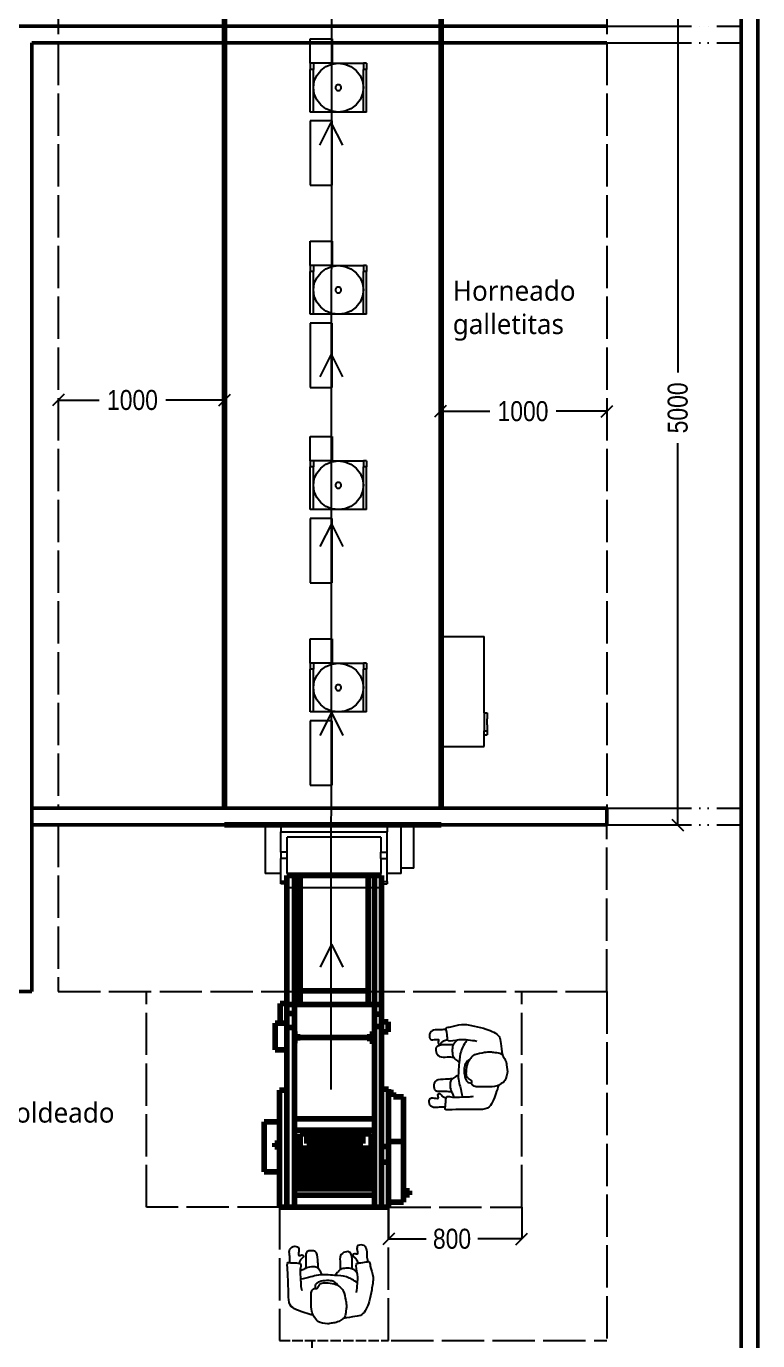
# Model space of a CAD drawing. Header units: millimetres. Extents: x 44692 to 172587, y -26854 to 14445.
# Drawn here: x 68571 to 72966, y -15975 to -8084 of the extents above; entities that cross this region are included whole.
import ezdxf

# ---------------------------------------------------------------- set-up
doc = ezdxf.new("R2010")
doc.units = ezdxf.units.MM
doc.header["$LTSCALE"] = 100
for name, pattern in [('DASHED2', [0.762, 0.635, -0.127]), ('DASHEDX2', [3.048, 2.54, -0.508]), ('DIVIDEX2', [6.604, 5.08, -0.508, 0, -0.508, 0, -0.508])]:
    doc.linetypes.add(name, pattern=pattern)
for name, color, linetype in [('Area circulacion', 50, 'DASHEDX2'), ('Area proceso', 90, 'DASHEDX2'), ('Cotas secundarias', 41, 'Continuous'), ('Flujo linea A', 4, 'Continuous'), ('Maquinas', 200, 'Continuous'), ('Personal', 171, 'Continuous'), ('Puertas', 43, 'DIVIDEX2'), ('rotulo', 211, 'Continuous')]:
    doc.layers.add(name, color=color, linetype=linetype)
doc.layers.add('Paredes', color=7, linetype='Continuous', lineweight=50)
doc.styles.add('OpenSans', font='OpenSans-Regular.ttf')
doc.styles.add('OpenSansCondensed-Light', font='OpenSansCondensed-Light.ttf')
doc.dimstyles.new('Cotas Mateo', dxfattribs={"dimtxt": 120, "dimasz": 70, "dimexe": 0.375, "dimexo": 0.125, "dimgap": 0.1, "dimtad": 1, "dimdec": 0, "dimzin": 12, "dimdsep": 46, "dimtxsty": 'OpenSansCondensed-Light', "dimblk": 'OBLIQUE', "dimcen": 2.5, "dimazin": 3, "dimtfac": 0.5, "dimtdec": 0, "dimtmove": 2, "dimatfit": 3, "dimarcsym": 0})

# ---------------------------------------------------------------- blocks, each defined once
blk = doc.blocks.new('pa17-16')
for points, knots in [([(5.5575, 2.4391), (5.5549, 2.4218), (5.5525, 2.3852), (5.5491, 2.3329), (5.5712, 2.2599), (5.5431, 2.2589), (5.5029, 2.2526), (5.4793, 2.2435), (5.4785, 2.2813), (5.4499, 2.3438), (5.4658, 2.4235), (5.4776, 2.5033), (5.5116, 2.5798), (5.5552, 2.585), (5.608, 2.5962), (5.6336, 2.6001)], [0, 0, 0, 0, 0.404899, 0.829805, 1.276298, 1.516647, 1.885942, 2.122553, 2.418487, 2.881882, 3.382407, 3.897515, 4.613825, 5.020942, 5.393355, 5.393355, 5.393355, 5.393355]), ([(5.62, 2.5537), (5.6188, 2.5427), (5.6154, 2.5253), (5.6223, 2.4901), (5.6346, 2.4293), (5.661, 2.4064), (5.685, 2.3908), (5.7322, 2.3832), (5.7723, 2.3842), (5.7881, 2.3969), (5.8018, 2.4268), (5.8146, 2.4162), (5.8324, 2.4305), (5.8382, 2.4568), (5.8318, 2.5038), (5.8344, 2.5615), (5.8137, 2.5937), (5.7944, 2.6284), (5.7307, 2.6388), (5.7037, 2.6296), (5.6679, 2.626), (5.6442, 2.6055), (5.6228, 2.5961), (5.6214, 2.5667), (5.62, 2.5537)], [0, 0, 0, 0, 0.297584, 0.631064, 1.068635, 1.39533, 1.69617, 2.097861, 2.458938, 2.716293, 3.010442, 3.199165, 3.447293, 3.731671, 4.119196, 4.541864, 4.881702, 5.22714, 5.673063, 5.989311, 6.327668, 6.644571, 6.906626, 7.259736, 7.259736, 7.259736, 7.259736]), ([(5.8196, 2.5846), (5.837, 2.5819), (5.8817, 2.5675), (5.9755, 2.5418), (5.972, 2.4609), (5.9791, 2.3926), (5.9812, 2.315), (5.9891, 2.2612), (5.9692, 2.2664), (5.9401, 2.2663), (5.9063, 2.2668), (5.9005, 2.2811), (5.909, 2.3184), (5.9007, 2.3606), (5.9019, 2.4011), (5.8964, 2.4238), (5.8933, 2.4348)], [6.682038, 6.682038, 6.682038, 6.682038, 7.076266, 7.806153, 8.304227, 8.77662, 9.284333, 9.649979, 9.844608, 10.160206, 10.472731, 10.661147, 10.998544, 11.371438, 11.724832, 12.051545, 12.051545, 12.051545, 12.051545]), ([(5.6724, 2.3994), (5.675, 2.3947), (5.6837, 2.383), (5.7041, 2.3718), (5.7348, 2.3697), (5.774, 2.3728), (5.8085, 2.3874), (5.8116, 2.4015), (5.8144, 2.4199)], [0.121052, 0.121052, 0.121052, 0.121052, 0.297289, 0.584433, 0.895396, 1.26174, 1.600834, 1.760925, 1.760925, 1.760925, 1.760925]), ([(5.5522, 2.3809), (5.573, 2.3653), (5.6222, 2.3398), (5.6924, 2.3383), (5.7952, 2.3323), (5.8376, 2.352), (5.881, 2.3613), (5.9019, 2.366)], [0, 0, 0, 0, 0.49262, 0.970296, 1.525877, 1.91054, 2.357805, 2.357805, 2.357805, 2.357805]), ([(5.5552, 2.3206), (5.5597, 2.3147), (5.5706, 2.3043), (5.5892, 2.2916), (5.6248, 2.2913), (5.6613, 2.2967), (5.6731, 2.3154), (5.6858, 2.3299), (5.6912, 2.3378)], [0, 0, 0, 0, 0.262594, 0.520609, 0.853848, 1.185107, 1.43842, 1.738028, 1.738028, 1.738028, 1.738028]), ([(5.4915, 2.2484), (5.4936, 2.2374), (5.4981, 2.215), (5.4968, 2.1806), (5.512, 2.1445), (5.5569, 2.147), (5.5634, 2.1681), (5.5498, 2.2128), (5.5753, 2.1995), (5.5912, 2.209), (5.5741, 2.2257), (5.5617, 2.2339), (5.5559, 2.2515), (5.5556, 2.26)], [0, 0, 0, 0, 0.324329, 0.654038, 0.980089, 1.31306, 1.562526, 1.890179, 2.123217, 2.319335, 2.559559, 2.78492, 3.066636, 3.066636, 3.066636, 3.066636]), ([(5.5867, 2.2952), (5.5866, 2.2877), (5.5872, 2.2667), (5.5883, 2.1873), (5.6353, 2.19), (5.6673, 2.2128), (5.6606, 2.2618), (5.6599, 2.2881), (5.6606, 2.3008)], [0.078483, 0.078483, 0.078483, 0.078483, 0.321516, 0.797556, 1.122606, 1.448668, 1.830958, 2.166281, 2.166281, 2.166281, 2.166281]), ([(5.7713, 2.3359), (5.7736, 2.3305), (5.7786, 2.3203), (5.7954, 2.2951), (5.8154, 2.2848), (5.8612, 2.2906), (5.8838, 2.3057), (5.8988, 2.3117), (5.9058, 2.3148)], [0, 0, 0, 0, 0.233477, 0.532145, 0.79329, 1.163492, 1.458071, 1.725911, 1.725911, 1.725911, 1.725911]), ([(5.7943, 2.2992), (5.7951, 2.2858), (5.7984, 2.2614), (5.8038, 2.2002), (5.8255, 2.1869), (5.8672, 2.191), (5.8755, 2.2117), (5.8718, 2.2605), (5.8715, 2.286), (5.871, 2.2978)], [0, 0, 0, 0, 0.353805, 0.775896, 1.041599, 1.377968, 1.615337, 2.001902, 2.313716, 2.313716, 2.313716, 2.313716]), ([(5.9713, 2.2652), (5.9703, 2.2553), (5.9686, 2.234), (5.9786, 2.2017), (5.9668, 2.1644), (5.9218, 2.1628), (5.9134, 2.1832), (5.9229, 2.229), (5.8988, 2.2135), (5.882, 2.2215), (5.8976, 2.2397), (5.908, 2.248), (5.912, 2.2618), (5.9127, 2.2683)], [0.038839, 0.038839, 0.038839, 0.038839, 0.324329, 0.654038, 0.980089, 1.31306, 1.562526, 1.890179, 2.123217, 2.319335, 2.559559, 2.78492, 2.989829, 2.989829, 2.989829, 2.989829])]:
    blk.add_open_spline(points, degree=3, knots=knots)
blk = doc.blocks.new('_OBLIQUE')
at = {"color": 0, "linetype": 'ByBlock'}
blk.add_line((-0.5, -0.5), (0.5, 0.5), dxfattribs=at)
blk = doc.blocks.new('*D32')
at = {"layer": 'Cotas secundarias', "color": 0, "lineweight": -2, "transparency": 16777216}
for p, q in [((68762.5, -10328.2), (68762.5, -10327.9)), ((68762.5, -10328.3), (69008.6, -10328.3)), ((69762.5, -10328.3), (69408.8, -10328.3)), ((69762.5, -10328.4), (69762.5, -10328.7))]:
    blk.add_line(p, q, dxfattribs=at)
at = {"layer": 'Defpoints', "color": 0, "transparency": 16777216}
for p in [(68762.5, -10328.3), (68762.5, -10328.3), (69762.5, -10328.3)]:
    blk.add_point(p, dxfattribs=at)
at = {"layer": 'Cotas secundarias', "color": 0, "lineweight": -2, "transparency": 16777216, "xscale": 70, "yscale": 70, "zscale": 70, "rotation": 180}
blk.add_blockref('_OBLIQUE', (68762.5, -10328.3), dxfattribs=at)
at = {"layer": 'Cotas secundarias', "color": 0, "lineweight": -2, "transparency": 16777216, "xscale": 70, "yscale": 70, "zscale": 70}
blk.add_blockref('_OBLIQUE', (69762.5, -10328.3), dxfattribs=at)
at = {"layer": 'Cotas secundarias', "color": 0, "transparency": 16777216, "insert": (69208.7, -10328.3), "char_height": 120, "attachment_point": 5, "style": 'OpenSansCondensed-Light'}
blk.add_mtext('1000', dxfattribs=at)
blk = doc.blocks.new('*D33')
at = {"layer": 'Cotas secundarias', "color": 0, "lineweight": -2, "transparency": 16777216}
for p, q in [((71058.9, -10378.4), (71058.9, -10395.8)), ((71058.9, -10395.4), (71355, -10395.4)), ((72058.9, -10395.4), (71755.2, -10395.4)), ((72058.9, -10378.4), (72058.9, -10395.8))]:
    blk.add_line(p, q, dxfattribs=at)
at = {"layer": 'Defpoints', "color": 0, "transparency": 16777216}
for p in [(71058.9, -10378.3), (72058.9, -10378.3), (72058.9, -10395.4)]:
    blk.add_point(p, dxfattribs=at)
at = {"layer": 'Cotas secundarias', "color": 0, "lineweight": -2, "transparency": 16777216, "xscale": 70, "yscale": 70, "zscale": 70, "rotation": 180}
blk.add_blockref('_OBLIQUE', (71058.9, -10395.4), dxfattribs=at)
at = {"layer": 'Cotas secundarias', "color": 0, "lineweight": -2, "transparency": 16777216, "xscale": 70, "yscale": 70, "zscale": 70}
blk.add_blockref('_OBLIQUE', (72058.9, -10395.4), dxfattribs=at)
at = {"layer": 'Cotas secundarias', "color": 0, "transparency": 16777216, "insert": (71555.1, -10395.4), "char_height": 120, "attachment_point": 5, "style": 'OpenSansCondensed-Light'}
blk.add_mtext('1000', dxfattribs=at)
blk = doc.blocks.new('*D78')
at = {"layer": 'Cotas secundarias', "color": 0, "lineweight": -2, "transparency": 16777216}
for p, q in [((71059, -7878.3), (72485.6, -7878.3)), ((72485.2, -7878.3), (72485.2, -10163.5)), ((72485.2, -12878.3), (72485.2, -10586.6)), ((71059, -12878.3), (72485.6, -12878.3))]:
    blk.add_line(p, q, dxfattribs=at)
at = {"layer": 'Defpoints', "color": 0, "transparency": 16777216}
for p in [(71058.9, -7878.3), (72485.2, -7878.3), (71058.9, -12878.3)]:
    blk.add_point(p, dxfattribs=at)
at = {"layer": 'Cotas secundarias', "color": 0, "lineweight": -2, "transparency": 16777216, "xscale": 70, "yscale": 70, "zscale": 70}
for p, rotation in [((72485.2, -7878.3), 90), ((72485.2, -12878.3), 270)]:
    blk.add_blockref('_OBLIQUE', p, dxfattribs=dict(at, rotation=rotation))
at = {"layer": 'Cotas secundarias', "color": 0, "transparency": 16777216, "insert": (72485.2, -10375), "char_height": 120, "attachment_point": 5, "rotation": 90, "style": 'OpenSansCondensed-Light'}
blk.add_mtext('5000', dxfattribs=at)
blk = doc.blocks.new('*D85')
at = {"layer": 'Cotas secundarias', "color": 0, "lineweight": -2, "transparency": 16777216}
for p, q in [((70747.6, -15174.3), (70747.6, -15363.9)), ((71547.6, -15174.3), (71547.6, -15363.9)), ((70747.6, -15363.6), (70974.3, -15363.6)), ((71547.6, -15363.6), (71283, -15363.6))]:
    blk.add_line(p, q, dxfattribs=at)
at = {"layer": 'Defpoints', "color": 0, "transparency": 16777216}
for p in [(70747.6, -15174.2), (71547.6, -15174.2), (71547.6, -15363.6)]:
    blk.add_point(p, dxfattribs=at)
at = {"layer": 'Cotas secundarias', "color": 0, "lineweight": -2, "transparency": 16777216, "xscale": 70, "yscale": 70, "zscale": 70, "rotation": 180}
blk.add_blockref('_OBLIQUE', (70747.6, -15363.6), dxfattribs=at)
at = {"layer": 'Cotas secundarias', "color": 0, "lineweight": -2, "transparency": 16777216, "xscale": 70, "yscale": 70, "zscale": 70}
blk.add_blockref('_OBLIQUE', (71547.6, -15363.6), dxfattribs=at)
at = {"layer": 'Cotas secundarias', "color": 0, "transparency": 16777216, "insert": (71128.6, -15363.6), "char_height": 120, "attachment_point": 5, "style": 'OpenSansCondensed-Light'}
blk.add_mtext('800', dxfattribs=at)

msp = doc.modelspace()

# ---------------------------------------------------------------- linework, layer by layer
msp.add_line((71062.546, -12878.309), (71058.88, -12878.309))
at = {"color": 3, "linetype": 'DASHED2'}
msp.add_line((70092.784, -15974.187), (70747.605, -15974.187), dxfattribs=at)
at = {"layer": 'Area circulacion', "color": 2}
for p in [(72058.876, -13878.309), (70762.546, -15974.187)]:
    msp.add_line(p, (72058.876, -15974.187), dxfattribs=at)
at = {"layer": 'Area proceso', "color": 3}
for p, q in [((68762.546, -7878.309), (68762.546, -12778.309)), ((72058.876, -7878.309), (72058.876, -12878.309)), ((68762.546, -12878.309), (68762.546, -13878.309)), ((72058.876, -13878.309), (72058.876, -12878.309)), ((68762.546, -13878.309), (72058.876, -13878.309)), ((69292.784, -15174.187), (69292.784, -13878.309)), ((71547.605, -15174.187), (71547.605, -13878.309)), ((70092.784, -15174.187), (69292.784, -15174.187)), ((70092.784, -15174.187), (70092.784, -15974.187)), ((70747.605, -15974.187), (70747.605, -15174.187)), ((70747.605, -15174.187), (71547.605, -15174.187))]:
    msp.add_line(p, q, dxfattribs=at)
at = {"layer": 'Area proceso'}
msp.add_line((70092.784, -15174.187), (69702.784, -15174.187), dxfattribs=at)
at = {"layer": 'Flujo linea A'}
for p, q in [((70402.326, -14466.349), (70405.969, -7883.246)), ((70401.332, -8661.438), (70332.97, -8798.162)), ((70401.332, -8661.438), (70469.694, -8798.162)), ((70402.247, -10052.362), (70333.885, -10189.086)), ((70402.247, -10052.362), (70470.609, -10189.086)), ((70403.723, -11070.585), (70335.361, -11207.309)), ((70403.723, -11070.585), (70472.085, -11207.309)), ((70403.747, -12204.507), (70335.385, -12341.231)), ((70403.747, -12204.507), (70472.109, -12341.231)), ((70404.662, -13595.431), (70336.3, -13732.156)), ((70404.662, -13595.431), (70473.024, -13732.156)), ((70289.29, -17767.838), (70289.29, -15974.187))]:
    msp.add_line(p, q, dxfattribs=at)
at = {"layer": 'Maquinas', "lineweight": 100}
for p, q in [((69762.546, -7878.309), (69762.546, -12778.309)), ((71062.546, -12778.309), (71062.546, -7878.309)), ((69762.546, -9693.623), (69762.546, -9693.623)), ((69762.546, -12878.309), (71062.546, -12878.309)), ((70136.479, -15174.187), (70136.479, -13182.523)), ((70136.479, -13182.523), (70705.257, -13182.523)), ((70182.663, -13957.288), (70182.663, -13182.523)), ((70216.578, -13957.288), (70216.578, -13182.523)), ((70624.572, -13957.288), (70624.572, -13182.523)), ((70663.484, -13957.288), (70663.484, -13182.523)), ((70705.257, -13182.523), (70705.257, -15174.187)), ((70216.578, -13875.269), (70624.572, -13875.269)), ((70096.269, -14068.185), (70096.269, -13951.318)), ((70096.269, -13951.318), (70136.479, -13951.318)), ((70136.479, -13957.288), (70705.257, -13957.288)), ((70182.663, -13957.288), (70182.663, -15174.187)), ((70663.484, -13957.288), (70663.484, -15174.187)), ((70182.663, -14011.132), (70136.479, -14011.132)), ((70705.257, -14014.176), (70663.484, -14014.176)), ((70066.752, -14228.038), (70066.752, -14068.185)), ((70066.752, -14068.185), (70096.269, -14068.185)), ((70096.269, -14068.185), (70136.479, -14068.185)), ((70182.663, -14094.878), (70136.479, -14094.878)), ((70705.257, -14088.869), (70663.484, -14088.869)), ((70705.257, -14060.256), (70744.884, -14060.256)), ((70744.884, -14120.455), (70705.257, -14120.455)), ((70744.884, -14060.256), (70744.884, -14120.455)), ((70199.92, -14135.02), (70182.663, -14135.02)), ((70182.663, -14172.563), (70199.92, -14172.563)), ((70199.92, -14172.563), (70199.92, -14135.02)), ((70199.92, -14153.791), (70635.506, -14153.791)), ((70635.506, -14153.791), (70635.506, -14134.319)), ((70635.506, -14134.319), (70663.484, -14134.319)), ((70635.506, -14153.791), (70635.506, -14177.03)), ((70635.506, -14177.03), (70663.484, -14177.03)), ((70136.479, -14228.038), (70066.752, -14228.038)), ((70092.784, -15174.187), (70092.784, -14470.618)), ((70092.784, -14470.618), (70136.479, -14470.618)), ((70747.605, -14464.721), (70705.257, -14464.721)), ((70747.605, -15174.187), (70747.605, -14464.721)), ((70776.554, -14485.591), (70747.605, -14485.591)), ((70776.554, -14511.096), (70776.554, -14485.591)), ((70836.769, -14511.096), (70776.554, -14511.096)), ((70836.769, -15142.963), (70836.769, -14511.096)), ((70000.213, -14962.111), (70000.213, -14660.275)), ((70000.213, -14660.275), (70092.784, -14660.275)), ((70663.484, -14642.993), (70182.663, -14642.993)), ((70215.757, -15062.589), (70215.757, -14733.347)), ((70215.757, -14733.347), (70642.389, -14733.347)), ((70255.563, -14790.855), (70255.563, -14733.347)), ((70593.455, -14790.855), (70593.455, -14733.347)), ((70642.389, -14733.347), (70642.389, -15062.589)), ((70064.039, -14810.232), (70064.039, -14788.176)), ((70064.039, -14788.176), (70092.784, -14788.176)), ((70092.784, -14810.232), (70064.039, -14810.232)), ((70642.389, -14819.928), (70215.757, -14819.928)), ((70255.563, -14762.101), (70593.455, -14762.101)), ((70255.563, -14790.855), (70593.455, -14790.855)), ((70464.56, -14819.928), (70464.56, -14790.855)), ((70642.389, -14839.75), (70642.389, -14819.928)), ((70747.605, -14808.376), (70705.257, -14808.376)), ((70836.769, -14778.916), (70747.605, -14778.916)), ((70215.757, -14839.75), (70642.389, -14839.75)), ((70233.1, -15062.589), (70233.1, -14840.545)), ((70233.1, -14840.545), (70251.451, -14840.545)), ((70251.451, -14840.545), (70251.451, -15062.589)), ((70279.352, -15062.589), (70279.352, -14840.545)), ((70279.352, -14840.545), (70297.703, -14840.545)), ((70297.703, -14840.545), (70297.703, -15062.589)), ((70325.436, -15062.589), (70325.436, -14840.545)), ((70325.436, -14840.545), (70343.787, -14840.545)), ((70343.787, -14840.545), (70343.787, -15062.589)), ((70371.688, -15062.589), (70371.688, -14840.545)), ((70371.688, -14840.545), (70390.039, -14840.545)), ((70390.039, -14840.545), (70390.039, -15062.589)), ((70416.926, -15062.589), (70416.926, -14840.545)), ((70416.926, -14840.545), (70435.276, -14840.545)), ((70435.276, -14840.545), (70435.276, -15062.589)), ((70463.177, -15062.589), (70463.177, -14840.545)), ((70463.177, -14840.545), (70481.528, -14840.545)), ((70481.528, -14840.545), (70481.528, -15062.589)), ((70509.262, -15062.589), (70509.262, -14840.545)), ((70509.262, -14840.545), (70527.613, -14840.545)), ((70527.613, -14840.545), (70527.613, -15062.589)), ((70555.514, -15062.589), (70555.514, -14840.545)), ((70555.514, -14840.545), (70573.864, -14840.545)), ((70573.864, -14840.545), (70573.864, -15062.589)), ((70600.41, -15062.589), (70600.41, -14840.545)), ((70600.41, -14840.545), (70618.76, -14840.545)), ((70618.76, -14840.545), (70618.76, -15062.589)), ((70747.605, -14904.129), (70705.257, -14904.129)), ((70092.784, -14962.111), (70000.213, -14962.111)), ((70182.663, -15062.589), (70663.484, -15062.589)), ((70182.663, -15101.171), (70663.484, -15101.171)), ((70747.605, -15142.963), (70836.769, -15142.963)), ((70873.825, -15075.718), (70836.769, -15075.718)), ((70836.769, -15098.906), (70873.825, -15098.906)), ((70873.825, -15098.906), (70873.825, -15075.718)), ((70136.479, -15174.187), (70092.784, -15174.187)), ((70181.014, -15174.187), (70136.479, -15174.187)), ((70181.014, -15174.187), (70218.238, -15174.187)), ((70661.974, -15174.187), (70218.238, -15174.187)), ((70661.974, -15174.187), (70705.257, -15174.187)), ((70705.257, -15174.187), (70747.605, -15174.187))]:
    msp.add_line(p, q, dxfattribs=at)
at = {"layer": 'Maquinas'}
for p, q in [((69762.546, -12778.309), (69762.546, -7878.309)), ((71058.88, -11748.068), (71058.88, -7878.309)), ((70276.747, -8305.919), (70276.747, -8159.524)), ((70276.747, -8159.524), (70408.259, -8159.524)), ((70408.259, -8159.524), (70408.259, -8305.919)), ((70295.535, -8305.919), (70276.747, -8305.919)), ((70276.747, -8305.919), (70276.747, -8342.518)), ((70295.535, -8342.518), (70276.747, -8342.518)), ((70276.747, -8598.708), (70276.747, -8342.518)), ((70408.259, -8305.919), (70295.535, -8305.919)), ((70295.535, -8305.919), (70295.535, -8342.518)), ((70295.535, -8452.314), (70295.535, -8342.518)), ((70315.671, -8379.116), (70339.556, -8348.797)), ((70339.556, -8348.797), (70370.684, -8325.532)), ((70370.684, -8325.532), (70406.934, -8310.907)), ((70406.934, -8310.907), (70445.834, -8305.919)), ((70408.259, -8305.919), (70445.834, -8305.919)), ((70445.834, -8305.919), (70484.735, -8310.907)), ((70445.834, -8305.919), (70596.134, -8305.919)), ((70484.735, -8310.907), (70520.984, -8325.532)), ((70520.984, -8325.532), (70552.112, -8348.797)), ((70552.112, -8348.797), (70575.997, -8379.116)), ((70596.134, -8305.919), (70596.134, -8342.518)), ((70614.921, -8305.919), (70596.134, -8305.919)), ((70614.921, -8342.518), (70596.134, -8342.518)), ((70596.134, -8452.314), (70596.134, -8342.518)), ((70614.921, -8305.919), (70614.921, -8342.518)), ((70614.921, -8598.708), (70614.921, -8342.518)), ((70295.535, -8452.314), (70300.656, -8414.424)), ((70300.656, -8414.424), (70315.671, -8379.116)), ((70433.27, -8440.076), (70430.446, -8443.66)), ((70436.95, -8437.325), (70433.27, -8440.076)), ((70441.235, -8435.596), (70436.95, -8437.325)), ((70445.834, -8435.006), (70441.235, -8435.596)), ((70450.433, -8435.596), (70445.834, -8435.006)), ((70454.719, -8437.325), (70450.433, -8435.596)), ((70458.399, -8440.076), (70454.719, -8437.325)), ((70461.223, -8443.66), (70458.399, -8440.076)), ((70575.997, -8379.116), (70591.012, -8414.424)), ((70591.012, -8414.424), (70596.134, -8452.314)), ((70300.656, -8490.204), (70295.535, -8452.314)), ((70295.535, -8598.708), (70295.535, -8452.314)), ((70315.671, -8525.511), (70300.656, -8490.204)), ((70428.671, -8447.834), (70428.065, -8452.314)), ((70428.065, -8452.314), (70428.671, -8456.793)), ((70430.446, -8443.66), (70428.671, -8447.834)), ((70428.671, -8456.793), (70430.446, -8460.967)), ((70430.446, -8460.967), (70433.27, -8464.552)), ((70433.27, -8464.552), (70436.95, -8467.302)), ((70436.95, -8467.302), (70441.235, -8469.031)), ((70441.235, -8469.031), (70445.834, -8469.621)), ((70445.834, -8469.621), (70450.433, -8469.031)), ((70450.433, -8469.031), (70454.719, -8467.302)), ((70454.719, -8467.302), (70458.399, -8464.552)), ((70458.399, -8464.552), (70461.223, -8460.967)), ((70462.998, -8447.834), (70461.223, -8443.66)), ((70461.223, -8460.967), (70462.998, -8456.793)), ((70463.603, -8452.314), (70462.998, -8447.834)), ((70462.998, -8456.793), (70463.603, -8452.314)), ((70591.012, -8490.204), (70575.997, -8525.511)), ((70596.134, -8452.314), (70591.012, -8490.204)), ((70596.134, -8598.708), (70596.134, -8452.314)), ((70295.535, -8598.708), (70276.747, -8598.708)), ((70445.834, -8598.708), (70295.535, -8598.708)), ((70339.556, -8555.83), (70315.671, -8525.511)), ((70370.684, -8579.095), (70339.556, -8555.83)), ((70406.934, -8593.72), (70370.684, -8579.095)), ((70445.834, -8598.708), (70406.934, -8593.72)), ((70484.735, -8593.72), (70445.834, -8598.708)), ((70596.134, -8598.708), (70445.834, -8598.708)), ((70520.984, -8579.095), (70484.735, -8593.72)), ((70552.112, -8555.83), (70520.984, -8579.095)), ((70575.997, -8525.511), (70552.112, -8555.83)), ((70614.921, -8598.708), (70596.134, -8598.708)), ((70408.259, -8651.348), (70276.747, -8651.348)), ((70276.747, -8651.348), (70276.747, -9037.893)), ((70408.259, -9037.893), (70408.259, -8651.348)), ((70276.747, -9037.893), (70408.259, -9037.893)), ((70276.747, -9520.451), (70276.747, -9374.056)), ((70276.747, -9374.056), (70408.259, -9374.056)), ((70408.259, -9374.056), (70408.259, -9520.451)), ((70295.535, -9520.451), (70276.747, -9520.451)), ((70276.747, -9520.451), (70276.747, -9557.049)), ((70408.259, -9520.451), (70295.535, -9520.451)), ((70295.535, -9520.451), (70295.535, -9557.049)), ((70339.556, -9563.329), (70370.684, -9540.064)), ((70370.684, -9540.064), (70406.934, -9525.439)), ((70406.934, -9525.439), (70445.834, -9520.451)), ((70408.259, -9520.451), (70445.834, -9520.451)), ((70445.834, -9520.451), (70484.735, -9525.439)), ((70445.834, -9520.451), (70596.134, -9520.451)), ((70484.735, -9525.439), (70520.984, -9540.064)), ((70520.984, -9540.064), (70552.112, -9563.329)), ((70596.134, -9520.451), (70596.134, -9557.049)), ((70614.921, -9520.451), (70596.134, -9520.451)), ((70614.921, -9520.451), (70614.921, -9557.049)), ((70295.535, -9557.049), (70276.747, -9557.049)), ((70276.747, -9813.24), (70276.747, -9557.049)), ((70295.535, -9666.845), (70295.535, -9557.049)), ((70300.656, -9628.956), (70315.671, -9593.648)), ((70315.671, -9593.648), (70339.556, -9563.329)), ((70552.112, -9563.329), (70575.997, -9593.648)), ((70575.997, -9593.648), (70591.012, -9628.956)), ((70614.921, -9557.049), (70596.134, -9557.049)), ((70596.134, -9666.845), (70596.134, -9557.049)), ((70614.921, -9813.24), (70614.921, -9557.049)), ((70295.535, -9666.845), (70300.656, -9628.956)), ((70300.656, -9704.735), (70295.535, -9666.845)), ((70295.535, -9813.24), (70295.535, -9666.845)), ((70315.671, -9740.043), (70300.656, -9704.735)), ((70428.671, -9662.366), (70428.065, -9666.845)), ((70428.065, -9666.845), (70428.671, -9671.325)), ((70430.446, -9658.192), (70428.671, -9662.366)), ((70428.671, -9671.325), (70430.446, -9675.499)), ((70433.27, -9654.607), (70430.446, -9658.192)), ((70430.446, -9675.499), (70433.27, -9679.083)), ((70436.95, -9651.857), (70433.27, -9654.607)), ((70433.27, -9679.083), (70436.95, -9681.834)), ((70441.235, -9650.128), (70436.95, -9651.857)), ((70436.95, -9681.834), (70441.235, -9683.563)), ((70445.834, -9649.538), (70441.235, -9650.128)), ((70441.235, -9683.563), (70445.834, -9684.153)), ((70450.433, -9650.128), (70445.834, -9649.538)), ((70445.834, -9684.153), (70450.433, -9683.563)), ((70454.719, -9651.857), (70450.433, -9650.128)), ((70450.433, -9683.563), (70454.719, -9681.834)), ((70458.399, -9654.607), (70454.719, -9651.857)), ((70454.719, -9681.834), (70458.399, -9679.083)), ((70461.223, -9658.192), (70458.399, -9654.607)), ((70458.399, -9679.083), (70461.223, -9675.499)), ((70462.998, -9662.366), (70461.223, -9658.192)), ((70461.223, -9675.499), (70462.998, -9671.325)), ((70463.603, -9666.845), (70462.998, -9662.366)), ((70462.998, -9671.325), (70463.603, -9666.845)), ((70591.012, -9704.735), (70575.997, -9740.043)), ((70591.012, -9628.956), (70596.134, -9666.845)), ((70596.134, -9666.845), (70591.012, -9704.735)), ((70596.134, -9813.24), (70596.134, -9666.845)), ((70339.556, -9770.362), (70315.671, -9740.043)), ((70370.684, -9793.627), (70339.556, -9770.362)), ((70552.112, -9770.362), (70520.984, -9793.627)), ((70575.997, -9740.043), (70552.112, -9770.362)), ((70295.535, -9813.24), (70276.747, -9813.24)), ((70445.834, -9813.24), (70295.535, -9813.24)), ((70406.934, -9808.252), (70370.684, -9793.627)), ((70445.834, -9813.24), (70406.934, -9808.252)), ((70484.735, -9808.252), (70445.834, -9813.24)), ((70596.134, -9813.24), (70445.834, -9813.24)), ((70520.984, -9793.627), (70484.735, -9808.252)), ((70614.921, -9813.24), (70596.134, -9813.24)), ((70408.259, -9865.88), (70276.747, -9865.88)), ((70276.747, -9865.88), (70276.747, -10252.424)), ((70408.259, -10252.424), (70408.259, -9865.88)), ((70276.747, -10252.424), (70408.259, -10252.424)), ((70276.747, -10692.996), (70276.747, -10546.601)), ((70276.747, -10546.601), (70408.259, -10546.601)), ((70408.259, -10546.601), (70408.259, -10692.996)), ((70295.535, -10692.996), (70276.747, -10692.996)), ((70276.747, -10692.996), (70276.747, -10729.595)), ((70295.535, -10729.595), (70276.747, -10729.595)), ((70276.747, -10985.785), (70276.747, -10729.595)), ((70408.259, -10692.996), (70295.535, -10692.996)), ((70295.535, -10692.996), (70295.535, -10729.595)), ((70295.535, -10839.391), (70295.535, -10729.595)), ((70339.556, -10735.874), (70370.684, -10712.609)), ((70370.684, -10712.609), (70406.934, -10697.984)), ((70406.934, -10697.984), (70445.834, -10692.996)), ((70408.259, -10692.996), (70445.834, -10692.996)), ((70445.834, -10692.996), (70484.735, -10697.984)), ((70445.834, -10692.996), (70596.134, -10692.996)), ((70484.735, -10697.984), (70520.984, -10712.609)), ((70520.984, -10712.609), (70552.112, -10735.874)), ((70596.134, -10692.996), (70596.134, -10729.595)), ((70614.921, -10692.996), (70596.134, -10692.996)), ((70614.921, -10729.595), (70596.134, -10729.595)), ((70596.134, -10839.391), (70596.134, -10729.595)), ((70614.921, -10692.996), (70614.921, -10729.595)), ((70614.921, -10985.785), (70614.921, -10729.595)), ((70295.535, -10839.391), (70300.656, -10801.501)), ((70300.656, -10801.501), (70315.671, -10766.193)), ((70315.671, -10766.193), (70339.556, -10735.874)), ((70552.112, -10735.874), (70575.997, -10766.193)), ((70575.997, -10766.193), (70591.012, -10801.501)), ((70591.012, -10801.501), (70596.134, -10839.391)), ((70300.656, -10877.28), (70295.535, -10839.391)), ((70295.535, -10985.785), (70295.535, -10839.391)), ((70315.671, -10912.588), (70300.656, -10877.28)), ((70428.671, -10834.911), (70428.065, -10839.391)), ((70428.065, -10839.391), (70428.671, -10843.87)), ((70430.446, -10830.737), (70428.671, -10834.911)), ((70428.671, -10843.87), (70430.446, -10848.044)), ((70433.27, -10827.153), (70430.446, -10830.737)), ((70430.446, -10848.044), (70433.27, -10851.629)), ((70436.95, -10824.402), (70433.27, -10827.153)), ((70433.27, -10851.629), (70436.95, -10854.379)), ((70441.235, -10822.673), (70436.95, -10824.402)), ((70436.95, -10854.379), (70441.235, -10856.108)), ((70445.834, -10822.083), (70441.235, -10822.673)), ((70441.235, -10856.108), (70445.834, -10856.698)), ((70450.433, -10822.673), (70445.834, -10822.083)), ((70445.834, -10856.698), (70450.433, -10856.108)), ((70454.719, -10824.402), (70450.433, -10822.673)), ((70450.433, -10856.108), (70454.719, -10854.379)), ((70458.399, -10827.153), (70454.719, -10824.402)), ((70454.719, -10854.379), (70458.399, -10851.629)), ((70461.223, -10830.737), (70458.399, -10827.153)), ((70458.399, -10851.629), (70461.223, -10848.044)), ((70462.998, -10834.911), (70461.223, -10830.737)), ((70461.223, -10848.044), (70462.998, -10843.87)), ((70463.603, -10839.391), (70462.998, -10834.911)), ((70462.998, -10843.87), (70463.603, -10839.391)), ((70591.012, -10877.28), (70575.997, -10912.588)), ((70596.134, -10839.391), (70591.012, -10877.28)), ((70596.134, -10985.785), (70596.134, -10839.391)), ((70339.556, -10942.907), (70315.671, -10912.588)), ((70370.684, -10966.172), (70339.556, -10942.907)), ((70406.934, -10980.797), (70370.684, -10966.172)), ((70520.984, -10966.172), (70484.735, -10980.797)), ((70552.112, -10942.907), (70520.984, -10966.172)), ((70575.997, -10912.588), (70552.112, -10942.907)), ((70295.535, -10985.785), (70276.747, -10985.785)), ((70408.259, -11038.425), (70276.747, -11038.425)), ((70276.747, -11038.425), (70276.747, -11424.97)), ((70445.834, -10985.785), (70295.535, -10985.785)), ((70445.834, -10985.785), (70406.934, -10980.797)), ((70408.259, -11424.97), (70408.259, -11038.425)), ((70484.735, -10980.797), (70445.834, -10985.785)), ((70596.134, -10985.785), (70445.834, -10985.785)), ((70614.921, -10985.785), (70596.134, -10985.785)), ((70276.747, -11424.97), (70408.259, -11424.97)), ((71058.88, -11748.068), (71321.904, -11748.068)), ((71058.88, -11748.068), (71058.88, -12406.845)), ((71321.904, -12204.746), (71321.904, -11748.068)), ((70276.747, -11907.527), (70276.747, -11761.133)), ((70276.747, -11761.133), (70408.259, -11761.133)), ((70408.259, -11761.133), (70408.259, -11907.527)), ((70295.535, -11907.527), (70276.747, -11907.527)), ((70276.747, -11907.527), (70276.747, -11944.126)), ((70408.259, -11907.527), (70295.535, -11907.527)), ((70295.535, -11907.527), (70295.535, -11944.126)), ((70370.684, -11927.141), (70406.934, -11912.516)), ((70406.934, -11912.516), (70445.834, -11907.527)), ((70408.259, -11907.527), (70445.834, -11907.527)), ((70445.834, -11907.527), (70484.735, -11912.516)), ((70445.834, -11907.527), (70596.134, -11907.527)), ((70484.735, -11912.516), (70520.984, -11927.141)), ((70596.134, -11907.527), (70596.134, -11944.126)), ((70614.921, -11907.527), (70596.134, -11907.527)), ((70614.921, -11907.527), (70614.921, -11944.126)), ((70295.535, -11944.126), (70276.747, -11944.126)), ((70276.747, -12200.317), (70276.747, -11944.126)), ((70295.535, -12053.922), (70295.535, -11944.126)), ((70300.656, -12016.032), (70315.671, -11980.725)), ((70315.671, -11980.725), (70339.556, -11950.406)), ((70339.556, -11950.406), (70370.684, -11927.141)), ((70520.984, -11927.141), (70552.112, -11950.406)), ((70552.112, -11950.406), (70575.997, -11980.725)), ((70575.997, -11980.725), (70591.012, -12016.032)), ((70614.921, -11944.126), (70596.134, -11944.126)), ((70596.134, -12053.922), (70596.134, -11944.126)), ((70614.921, -12200.317), (70614.921, -11944.126)), ((70295.535, -12053.922), (70300.656, -12016.032)), ((70300.656, -12091.812), (70295.535, -12053.922)), ((70295.535, -12200.317), (70295.535, -12053.922)), ((70428.671, -12049.443), (70428.065, -12053.922)), ((70428.065, -12053.922), (70428.671, -12058.402)), ((70430.446, -12045.269), (70428.671, -12049.443)), ((70428.671, -12058.402), (70430.446, -12062.576)), ((70433.27, -12041.684), (70430.446, -12045.269)), ((70430.446, -12062.576), (70433.27, -12066.16)), ((70436.95, -12038.934), (70433.27, -12041.684)), ((70433.27, -12066.16), (70436.95, -12068.911)), ((70441.235, -12037.205), (70436.95, -12038.934)), ((70436.95, -12068.911), (70441.235, -12070.64)), ((70445.834, -12036.615), (70441.235, -12037.205)), ((70441.235, -12070.64), (70445.834, -12071.23)), ((70450.433, -12037.205), (70445.834, -12036.615)), ((70445.834, -12071.23), (70450.433, -12070.64)), ((70454.719, -12038.934), (70450.433, -12037.205)), ((70450.433, -12070.64), (70454.719, -12068.911)), ((70458.399, -12041.684), (70454.719, -12038.934)), ((70454.719, -12068.911), (70458.399, -12066.16)), ((70461.223, -12045.269), (70458.399, -12041.684)), ((70458.399, -12066.16), (70461.223, -12062.576)), ((70462.998, -12049.443), (70461.223, -12045.269)), ((70461.223, -12062.576), (70462.998, -12058.402)), ((70463.603, -12053.922), (70462.998, -12049.443)), ((70462.998, -12058.402), (70463.603, -12053.922)), ((70591.012, -12016.032), (70596.134, -12053.922)), ((70596.134, -12053.922), (70591.012, -12091.812)), ((70596.134, -12200.317), (70596.134, -12053.922)), ((70315.671, -12127.12), (70300.656, -12091.812)), ((70339.556, -12157.439), (70315.671, -12127.12)), ((70575.997, -12127.12), (70552.112, -12157.439)), ((70591.012, -12091.812), (70575.997, -12127.12)), ((70295.535, -12200.317), (70276.747, -12200.317)), ((70445.834, -12200.317), (70295.535, -12200.317)), ((70370.684, -12180.704), (70339.556, -12157.439)), ((70406.934, -12195.329), (70370.684, -12180.704)), ((70445.834, -12200.317), (70406.934, -12195.329)), ((70484.735, -12195.329), (70445.834, -12200.317)), ((70596.134, -12200.317), (70445.834, -12200.317)), ((70520.984, -12180.704), (70484.735, -12195.329)), ((70552.112, -12157.439), (70520.984, -12180.704)), ((70614.921, -12200.317), (70596.134, -12200.317)), ((71321.904, -12204.746), (71340.691, -12204.746)), ((71321.904, -12204.746), (71321.904, -12314.542)), ((71340.691, -12204.746), (71340.691, -12241.954)), ((70408.259, -12252.957), (70276.747, -12252.957)), ((70276.747, -12252.957), (70276.747, -12639.501)), ((70408.259, -12639.501), (70408.259, -12252.957)), ((71340.691, -12277.333), (71340.691, -12241.954)), ((71340.691, -12277.333), (71340.691, -12314.542)), ((71321.904, -12314.542), (71340.691, -12314.542)), ((71321.904, -12338.291), (71321.904, -12314.542)), ((71321.904, -12338.291), (71340.691, -12338.291)), ((71321.904, -12406.845), (71321.904, -12338.291)), ((71340.691, -12314.542), (71340.691, -12338.291)), ((71058.88, -12406.845), (71321.904, -12406.845)), ((71058.88, -12778.309), (71058.88, -12406.845)), ((70276.747, -12639.501), (70408.259, -12639.501)), ((70006.783, -12878.309), (69762.546, -12878.309)), ((70006.783, -12878.309), (70100.72, -12878.309)), ((70006.783, -12878.309), (70006.783, -13171.098)), ((70100.72, -12878.309), (70739.493, -12878.309)), ((70100.72, -12878.309), (70100.72, -12920.58)), ((70100.72, -13042.947), (70100.72, -12920.58)), ((70100.72, -12920.58), (70739.493, -12920.58)), ((70739.493, -12878.309), (70824.037, -12878.309)), ((70739.493, -12878.309), (70739.493, -12920.58)), ((70739.493, -13043.003), (70739.493, -12920.58)), ((70824.037, -13138.883), (70824.037, -12878.309)), ((70824.037, -12878.309), (70899.186, -12878.309)), ((70899.186, -12878.309), (71058.88, -12878.309)), ((70899.186, -13138.883), (70899.186, -12878.309)), ((70701.918, -12951.506), (70138.295, -12951.506)), ((70138.295, -13042.947), (70138.295, -12951.506)), ((70701.918, -12951.506), (70701.918, -13043.003)), ((70138.295, -13042.947), (70100.72, -13042.947)), ((70100.72, -13042.947), (70100.72, -13079.658)), ((70138.295, -13079.658), (70100.72, -13079.658)), ((70100.72, -13171.098), (70100.72, -13079.658)), ((70138.295, -13079.658), (70138.295, -13042.947)), ((70138.295, -13171.098), (70138.295, -13079.658)), ((70701.918, -13043.003), (70739.493, -13043.003)), ((70701.918, -13079.602), (70701.918, -13043.003)), ((70701.918, -13079.602), (70739.493, -13079.602)), ((70701.918, -13079.602), (70701.918, -13171.098)), ((70739.493, -13079.602), (70739.493, -13043.003)), ((70739.493, -13171.098), (70739.493, -13079.602)), ((70100.72, -13171.098), (70006.783, -13171.098)), ((70100.72, -13217.774), (70100.72, -13171.098)), ((70701.918, -13171.098), (70138.295, -13171.098)), ((70824.037, -13171.098), (70739.493, -13171.098)), ((70739.493, -13217.872), (70739.493, -13171.098)), ((70824.037, -13171.098), (70824.037, -13138.883)), ((70899.186, -13138.883), (70824.037, -13138.883)), ((70138.295, -13217.774), (70100.72, -13217.774)), ((70100.72, -13219.775), (70100.72, -13217.774)), ((70138.295, -13219.786), (70100.72, -13219.775)), ((70100.72, -13229.496), (70100.72, -13219.775)), ((70138.295, -13229.507), (70100.72, -13229.496)), ((70100.72, -13231.507), (70100.72, -13229.496)), ((70138.295, -13231.507), (70100.72, -13231.507)), ((70138.295, -13183.647), (70701.918, -13183.647)), ((70138.295, -13217.774), (70138.295, -13183.647)), ((70138.295, -13219.786), (70138.295, -13217.774)), ((70138.295, -13219.786), (70138.295, -13229.507)), ((70138.295, -13231.507), (70138.295, -13229.507)), ((70138.295, -13253.691), (70138.295, -13231.507)), ((70138.295, -13253.691), (70701.918, -13253.691)), ((70701.918, -13217.872), (70701.918, -13183.647)), ((70701.918, -13217.872), (70739.493, -13217.872)), ((70701.918, -13217.872), (70701.918, -13231.41)), ((70701.918, -13231.41), (70739.493, -13231.41)), ((70701.918, -13253.691), (70701.918, -13231.41)), ((70739.493, -13217.872), (70739.493, -13231.41)), ((70739.493, -13218.65), (70739.493, -13218.705))]:
    msp.add_line(p, q, dxfattribs=at)
at = {"layer": 'Maquinas', "lineweight": 100}
for points in [[(70663.484, -14711.29), (70182.663, -14711.29)], [(70376.086, -14790.855), (70376.086, -14819.928)]]:
    msp.add_lwpolyline(points, dxfattribs=at)
for centre, radius, start, end in [((69896.885, -7840.197), 1166.284, 263.3856737, 263.6655107), ((69812.995, -7930.889), 1250.658, 267.6882148, 267.9476968)]:
    msp.add_arc(centre, radius, start, end, dxfattribs=at)
at = {"layer": 'Paredes'}
for p, q in [((72965.508, -852.445), (72965.508, -23659.773)), ((72865.508, -952.445), (72865.508, -23559.773)), ((68503.09, -8084.072), (68603.09, -8084.072)), ((68603.09, -8084.072), (72058.876, -8084.072)), ((68603.09, -8184.072), (68603.09, -13878.309)), ((68603.09, -8184.072), (72058.876, -8184.072)), ((68603.09, -12778.309), (69762.546, -12778.309)), ((69762.546, -12778.309), (72058.876, -12778.309)), ((72058.876, -12878.309), (72058.876, -12778.309)), ((72058.876, -12878.309), (68603.09, -12878.309)), ((68503.09, -13878.309), (68603.09, -13878.309))]:
    msp.add_line(p, q, dxfattribs=at)
at = {"layer": 'Puertas'}
for p, q in [((72058.876, -8084.072), (72865.508, -8084.072)), ((72058.876, -8184.072), (72865.508, -8184.072)), ((72058.876, -12778.309), (72865.508, -12778.309)), ((72058.876, -12878.309), (72865.508, -12878.309))]:
    msp.add_line(p, q, dxfattribs=at)

# ---------------------------------------------------------------- block references
at = {"layer": 'Personal'}
for p, xscale, yscale, zscale, rotation in [((69142.271, -8632.021), 979.1504951166465, 979.1504951166465, 979.1504951166465, 267.3569437258109), ((76047.228, -13416.4), 979.1504951166454, 979.1504951166454, 979.1504951166454, 178.7466901628452)]:
    msp.add_blockref('pa17-16', p, dxfattribs=dict(at, xscale=xscale, yscale=yscale, zscale=zscale, rotation=rotation))

# ---------------------------------------------------------------- texts
at = {"layer": 'rotulo', "char_height": 120, "width": 1055.00166, "attachment_point": 1, "style": 'OpenSans'}
for s, insert in [('Horneado galletitas', (71132.973, -9611.613)), ('Moldeado', (68361.669, -14545.741))]:
    msp.add_mtext(s, dxfattribs=dict(at, insert=insert))

# ---------------------------------------------------------------- dimensions: what is measured, and where the dimension line sits
at = {"layer": 'Cotas secundarias'}
dim = msp.add_linear_dim(base=(72485.226, -7878.309), p1=(71058.88, -12878.309), p2=(71058.88, -7878.309), angle=90, dimstyle='Cotas Mateo', dxfattribs=at)
dim.commit()
dim.dimension.update_dxf_attribs({"geometry": '*D78', "text_midpoint": (72485.226, -10375.041), "dimtype": 160})
for base, p1, p2, picture, middle in [((68762.546, -10328.309), (69762.546, -10328.309), (68762.546, -10328.309), '*D32', (69208.688, -10328.309)), ((72058.876, -10395.407), (71058.88, -10378.309), (72058.876, -10378.309), '*D33', (71555.068, -10395.407)), ((71547.605, -15363.567), (70747.605, -15174.187), (71547.605, -15174.187), '*D85', (71128.649, -15363.567))]:
    dim = msp.add_linear_dim(base=base, p1=p1, p2=p2, dimstyle='Cotas Mateo', dxfattribs=at)
    dim.commit()
    dim.dimension.update_dxf_attribs({"geometry": picture, "text_midpoint": middle, "dimtype": 160})

doc.saveas('drawing.dxf')
